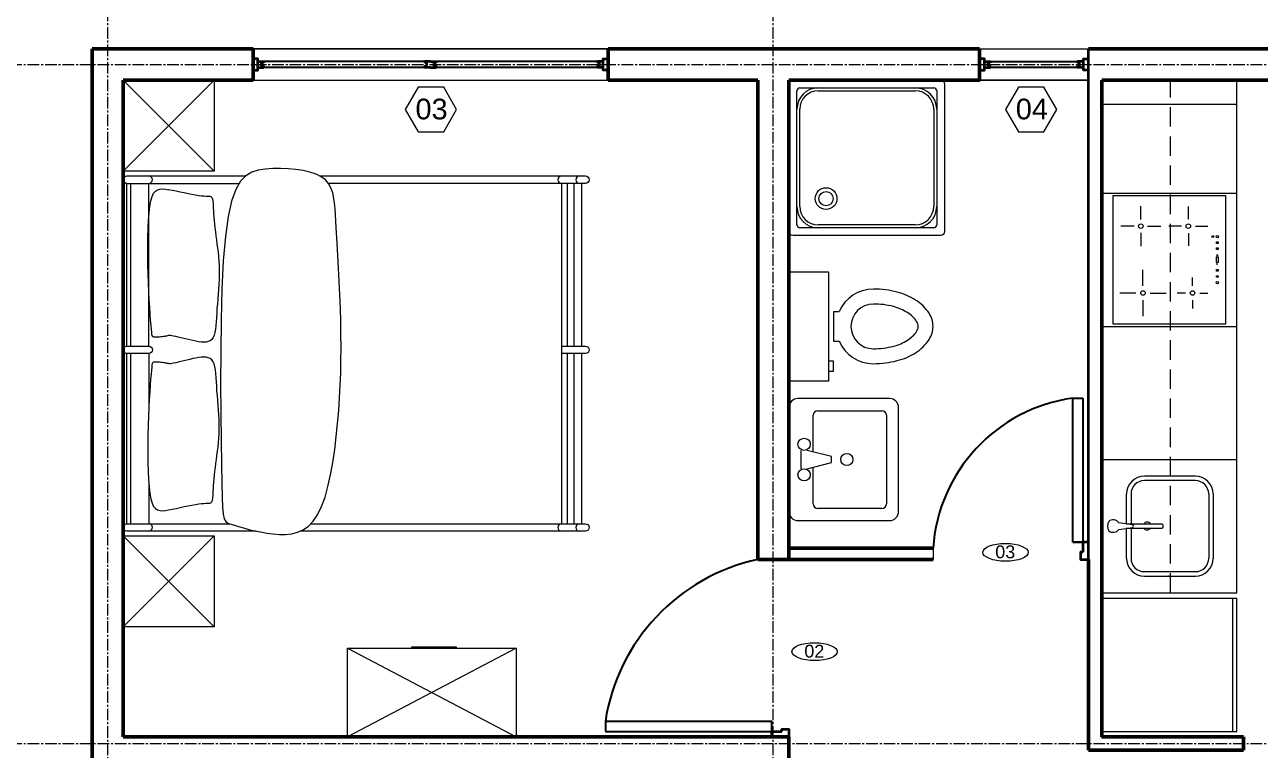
# Model space of a CAD drawing. Header units: centimetres. Extents: x -1487 to 7635, y -1892 to 2688.
# Drawn here: x 2071 to 2628, y 1132 to 1459 of the extents above; entities that cross this region are included whole.
import ezdxf

# ---------------------------------------------------------------- set-up
doc = ezdxf.new("R2010")
doc.units = ezdxf.units.CM
doc.linetypes.add('CENTRO2', pattern=[1.125, 0.75, -0.125, 0.125, -0.125])
doc.linetypes.add('HIDDEN', pattern=[0.375, 0.25, -0.125])
for name, color, linetype, lineweight in [('A-FURN', 8, 'Continuous', 18), ('A-WALL-FULL', 7, 'Continuous', 35), ('AA - linee quote', 3, 'Continuous', 13), ('AA - montanti', 7, 'Continuous', 35), ('AA - pareti sezionate', 7, 'Continuous', 50), ('AA - serramenti e porte', 4, 'Continuous', 25), ('AA- arredo', 8, 'Continuous', 18)]:
    doc.layers.add(name, color=color, linetype=linetype, lineweight=lineweight)
doc.styles.add('ARCH', font='txt')
doc.styles.add('ARIAL', font='Arial.ttf')

# ---------------------------------------------------------------- blocks, each defined once
blk = doc.blocks.new('15PTOI09')
for p, q in [((0, 11), (8, 11)), ((0, -11), (0, 11)), ((8, 11), (8, -11)), ((9, 3), (10.126136, 3)), ((9, 3), (9, -3)), ((9, -3), (10.126136, -3)), ((9, -7), (8, -7)), ((9, -9), (9, -7)), ((8, -9), (9, -9)), ((8, -11), (0, -11))]:
    blk.add_line(p, q)
for points in [[(17, -7.5, 0.063415), (21.795427, -6.889337, 0.076468), (25.485281, -5.303301, 0.107136), (28.197945, -2.662065, 0.147373), (29, 0, 0.147373), (28.197945, 2.662065, 0.107136), (25.485281, 5.303301, 0.076468), (21.795427, 6.889337, 0.063415), (17, 7.5, 0.063415)], [(17, -4.5, 0.063415), (21.043563, -3.985082, 0.076468), (23.895285, -2.759306, 0.107136), (25.697274, -1.004766, 0.147373), (26, 0, 0.147373), (25.697274, 1.004766, 0.107136), (23.895285, 2.759306, 0.076468), (21.043563, 3.985082, 0.063415), (17, 4.5, 0.063415)]]:
    blk.add_lwpolyline(points, format="xyb")
for radius, start, end in [(7.5, 90, 156.421822), (4.5, 90, 270), (7.5, 203.578178, 270)]:
    blk.add_arc((17, 0), radius, start, end)
at = {"style": 'ARCH'}
for tag, p, flags in [('ITEM', (0, -21), 3), ('ROOM_NUMBER', (0, -30), 1)]:
    blk.add_attdef(tag, p, '', height=6, dxfattribs=dict(at, flags=flags))
blk = doc.blocks.new('15PLAV06')
for p, q in [((0, 8.5), (0, -8.5)), ((16.5, 10), (1.5, 10)), ((18, -8.5), (18, 8.5)), ((4, 1.25), (4, 7.25)), ((4.75, 8), (15.25, 8)), ((16, 7.25), (16, -7.25)), ((2, -1.5), (2, 1.5)), ((7, 0.5), (3, 1.5)), ((7, -0.5), (7, 0.5)), ((3, -1.5), (7, -0.5)), ((4, -7.25), (4, -1.25)), ((15.25, -8), (4.75, -8)), ((1.5, -10), (16.5, -10))]:
    blk.add_line(p, q)
for centre in [(2.5, 2.5), (9.5, 0), (2.5, -2.5)]:
    blk.add_circle(centre, 1)
for centre, radius, start, end in [((1.5, 8.5), 1.5, 90, 180), ((16.5, 8.5), 1.5, 0, 90), ((4.75, 7.25), 0.75, 90, 180), ((15.25, 7.25), 0.75, 0, 90), ((4.75, -7.25), 0.75, 180, 270), ((15.25, -7.25), 0.75, 270, 0), ((1.5, -8.5), 1.5, 180, 270), ((16.5, -8.5), 1.5, 270, 0)]:
    blk.add_arc(centre, radius, start, end)
at = {"style": 'ARCH'}
for tag, p, flags in [('ITEM', (0, -20), 3), ('ROOM_NUMBER', (0, -29), 1)]:
    blk.add_attdef(tag, p, '', height=6, dxfattribs=dict(at, flags=flags))

msp = doc.modelspace()

# ---------------------------------------------------------------- linework, layer by layer
at = {"layer": 'A-FURN'}
for p, q in [((2174.1134, 1448.1865), (2254.1134, 1448.1865)), ((2174.1134, 1434.1865), (2254.1134, 1434.1865)), ((2254.1134, 1434.1865), (2334.1134, 1434.1865)), ((2550.5996, 1434.1865), (2501.5996, 1434.1865))]:
    msp.add_line(p, q, dxfattribs=at)
at = {"layer": 'A-FURN', "ltscale": 1.5}
msp.add_line((2501.5996, 1448.1823), (2551.5997, 1448.1823), dxfattribs=at)
at = {"layer": 'A-FURN', "ltscale": 0.8}
msp.add_line((2174.1134, 1434.1865), (2334.1134, 1434.1865), dxfattribs=at)
for points in [[(2101.5996, 1448.1865), (2108.5996, 1448.1865)], [(2334.1134, 1448.1865), (2174.1134, 1448.1865)]]:
    msp.add_lwpolyline(points, dxfattribs=at)
at = {"layer": 'A-WALL-FULL'}
for p, q in [((2550.5996, 1218.1865), (2550.5996, 1448.1865)), ((2415.5996, 1263.1865), (2415.5996, 1243.1865)), ((2415.5996, 1218.1865), (2415.5996, 1218.1865))]:
    msp.add_line(p, q, dxfattribs=at)
at = {"layer": 'AA - linee quote', "linetype": 'CENTRO2', "ltscale": 7}
for p, q in [((2108.5996, 673.1865), (2108.5996, 1920.1865)), ((2408.5996, 673.1865), (2408.5996, 1920.1865)), ((1938.5996, 1441.1865), (3185.5996, 1441.1865)), ((1938.5996, 1135.1865), (3185.5996, 1135.1865))]:
    msp.add_line(p, q, dxfattribs=at)
at = {"layer": 'AA - linee quote'}
for points in [[(2265.8103, 1420.925), (2260.0368, 1430.925), (2248.4898, 1430.925), (2242.7163, 1420.925), (2248.4898, 1410.925), (2260.0368, 1410.925)], [(2536.3836, 1420.925), (2530.6101, 1430.925), (2519.0631, 1430.925), (2513.2896, 1420.925), (2519.0631, 1410.925), (2530.6101, 1410.925)]]:
    msp.add_lwpolyline(points, close=True, dxfattribs=at)
for centre in [(2513.2679, 1221.3901), (2427.2199, 1176.6341)]:
    msp.add_ellipse(centre, major_axis=(-10.2073, 0.0249), ratio=0.39546778, dxfattribs=at)
at = {"layer": 'AA - montanti'}
for points in [[(2174.1134, 1443.7297), (2174.1134, 1438.6432), (2176.2793, 1438.6432), (2176.2793, 1443.7297)], [(2334.1134, 1443.7297), (2334.1134, 1438.6432), (2331.9475, 1438.6432), (2331.9475, 1443.7297)], [(2501.5996, 1443.7297), (2501.5996, 1438.6432), (2503.7655, 1438.6432), (2503.7655, 1443.7297)], [(2550.5167, 1443.7297), (2550.5167, 1438.6432), (2548.3509, 1438.6432), (2548.3509, 1443.7297)]]:
    msp.add_lwpolyline(points, close=True, dxfattribs=at)
for points in [[(2176.2793, 1442.499), (2178.8783, 1442.499), (2178.8783, 1441.9365)], [(2254.1134, 1442.499), (2251.5144, 1442.499), (2251.5144, 1441.9365)], [(2254.1134, 1442.499), (2256.7124, 1442.499), (2256.7124, 1441.9365)], [(2331.9475, 1442.499), (2329.3485, 1442.499), (2329.3485, 1441.9365)], [(2503.7655, 1442.499), (2506.3645, 1442.499), (2506.3645, 1441.9365)], [(2548.3509, 1442.499), (2545.7518, 1442.499), (2545.7518, 1441.9365)], [(2176.2793, 1439.874), (2178.8783, 1439.874), (2178.8783, 1440.4365), (2177.9459, 1440.4365), (2177.9459, 1440.9365), (2177.9459, 1441.4365), (2177.9459, 1441.9365), (2178.8783, 1441.9365)], [(2254.1134, 1439.874), (2251.5144, 1439.874), (2251.5144, 1440.4365), (2252.4468, 1440.4365), (2252.4468, 1440.9365), (2252.4468, 1441.4365), (2252.4468, 1441.9365), (2251.5144, 1441.9365)], [(2254.1134, 1439.874), (2256.7124, 1439.874), (2256.7124, 1440.4365), (2255.78, 1440.4365), (2255.78, 1440.9365), (2255.78, 1441.4365), (2255.78, 1441.9365), (2256.7124, 1441.9365)], [(2331.9475, 1439.874), (2329.3485, 1439.874), (2329.3485, 1440.4365), (2330.281, 1440.4365), (2330.281, 1440.9365), (2330.281, 1441.4365), (2330.281, 1441.9365), (2329.3485, 1441.9365)], [(2503.7655, 1439.874), (2506.3645, 1439.874), (2506.3645, 1440.4365), (2505.4321, 1440.4365), (2505.4321, 1440.9365), (2505.4321, 1441.4365), (2505.4321, 1441.9365), (2506.3645, 1441.9365)], [(2548.3509, 1439.874), (2545.7518, 1439.874), (2545.7518, 1440.4365), (2546.6843, 1440.4365), (2546.6843, 1440.9365), (2546.6843, 1441.4365), (2546.6843, 1441.9365), (2545.7518, 1441.9365)], [(2550.5996, 1221.3865), (2550.5996, 1221.3865), (2550.5996, 1225.8865), (2548.0996, 1225.8865), (2548.0996, 1221.3865)], [(2548.0996, 1221.3865), (2547.0996, 1221.3865), (2547.0996, 1218.1865), (2550.5996, 1218.1865), (2550.5996, 1221.3865)], [(2412.3955, 1140.6865), (2412.3955, 1141.6865), (2415.5955, 1141.6865), (2415.5955, 1138.1865), (2412.3955, 1138.1865)], [(2412.3955, 1138.1865), (2412.3955, 1138.1865), (2407.8955, 1138.1865), (2407.8955, 1140.6865), (2412.3955, 1140.6865)]]:
    msp.add_lwpolyline(points, dxfattribs=at)
at = {"layer": 'AA - pareti sezionate'}
for p, q in [((2101.5996, 843.1865), (2101.5996, 1448.1865)), ((2174.1134, 1448.1865), (2174.1134, 1434.1865)), ((2334.1134, 1434.1865), (2334.1134, 1448.1865)), ((2334.1134, 1448.1865), (2501.5996, 1448.1865)), ((2635.5996, 1448.1865), (2550.5996, 1448.1823)), ((2174.1134, 1434.1865), (2115.5996, 1434.1865)), ((2115.5996, 1434.1865), (2115.5996, 1138.1865)), ((2334.1134, 1434.1865), (2401.5996, 1434.1865)), ((2401.5996, 1434.1865), (2401.5996, 1218.1865)), ((2415.5996, 1434.1865), (2415.5996, 1303.1865)), ((2556.6125, 1434.1865), (2556.6125, 1138.1865)), ((2635.5996, 1434.1865), (2556.6125, 1434.1865)), ((2415.5996, 1303.1865), (2415.5955, 1218.1865)), ((2480.5996, 1223.1865), (2415.5996, 1223.1865)), ((2401.5996, 1218.1865), (2415.5996, 1218.1865)), ((2480.5996, 1218.1865), (2415.5996, 1218.1865)), ((2550.5996, 1218.1865), (2550.5996, 1132.1865)), ((2115.5996, 1160.1865), (2115.5996, 1156.1865)), ((2415.5955, 1138.1865), (2115.5996, 1138.1865)), ((2415.5996, 1138.1865), (2415.6104, 1119.1865)), ((2620.5996, 1138.1865), (2556.5996, 1138.1865)), ((2620.5996, 1132.1865), (2620.5996, 1138.1865)), ((2550.5996, 1132.1865), (2620.5996, 1132.1865))]:
    msp.add_line(p, q, dxfattribs=at)
at = {"layer": 'AA - pareti sezionate', "lineweight": 13}
msp.add_line((2480.5996, 1223.1865), (2480.5996, 1218.1865), dxfattribs=at)
at = {"layer": 'AA - pareti sezionate'}
for points in [[(2101.5996, 1448.1865), (2174.1134, 1448.1865)], [(2501.5996, 1448.1865), (2501.5996, 1434.1865), (2415.5996, 1434.1865)]]:
    msp.add_lwpolyline(points, dxfattribs=at)
at = {"layer": 'AA - serramenti e porte'}
for p, q in [((2254.1134, 1442.499), (2178.8783, 1442.499)), ((2329.3485, 1442.499), (2254.1134, 1442.499)), ((2506.3645, 1442.499), (2545.7518, 1442.499)), ((2254.1134, 1439.874), (2178.8783, 1439.874)), ((2329.3485, 1439.874), (2254.1134, 1439.874)), ((2545.7518, 1439.874), (2506.3645, 1439.874)), ((2543.5996, 1225.8865), (2543.5996, 1290.8865)), ((2543.5996, 1290.8865), (2548.0996, 1290.8865)), ((2548.0996, 1290.8865), (2548.0996, 1225.8865)), ((2548.0996, 1225.8865), (2543.5996, 1225.8865)), ((2543.5996, 1225.8865), (2548.0996, 1225.8865)), ((2543.5996, 1225.8865), (2548.0996, 1225.8865))]:
    msp.add_line(p, q, dxfattribs=at)
msp.add_lwpolyline([(2332.8955, 1140.6865), (2407.8955, 1140.6865), (2407.8955, 1145.1865), (2332.8955, 1145.1865)], close=True, dxfattribs=at)
for centre, radius, start, end in [((2553.791, 1218.2395), 73.3584, 97.985708, 176.133255), ((2420.3249, 1131.7326), 88.4585, 102.221066, 171.251794)]:
    msp.add_arc(centre, radius, start, end, dxfattribs=at)
at = {"layer": 'AA- arredo', "lineweight": 13}
for p, q in [((2174.1134, 1448.1865), (2334.1134, 1448.1865)), ((2501.5996, 1448.1865), (2551.5997, 1448.1865)), ((2115.5996, 1434.1865), (2156.5996, 1393.1865)), ((2156.5996, 1434.1865), (2115.5996, 1393.1865)), ((2174.1134, 1434.1865), (2334.1134, 1434.1865)), ((2501.5996, 1434.1865), (2550.5996, 1434.1865)), ((2118.9496, 1314.2726), (2118.9496, 1387.6332)), ((2315.8897, 1314.2726), (2315.8897, 1387.6332)), ((2318.8588, 1314.1488), (2318.8588, 1387.5094)), ((2322.2503, 1314.2726), (2322.2503, 1387.6332)), ((2118.9496, 1234.2726), (2118.9496, 1310.9529)), ((2127.1391, 1310.9543), (2127.1606, 1286.81)), ((2315.8897, 1234.2726), (2315.8897, 1310.9529)), ((2318.8588, 1234.2726), (2318.8588, 1310.8291)), ((2322.2503, 1234.2726), (2322.2503, 1310.9529)), ((2127.1922, 1251.4747), (2127.2075, 1234.2726)), ((2200.1118, 1234.2726), (2312.0516, 1234.2521)), ((2115.5996, 1228.7669), (2156.5996, 1187.7669)), ((2156.5996, 1228.7669), (2115.5996, 1187.7669)), ((2292.6676, 1178.1898), (2216.6676, 1138.1898)), ((2216.6676, 1178.1898), (2292.6676, 1138.1898))]:
    msp.add_line(p, q, dxfattribs=at)
at = {"layer": 'AA- arredo', "linetype": 'HIDDEN', "ltscale": 35}
msp.add_line((2587.5996, 1203.1865), (2587.5996, 1434.1865), dxfattribs=at)
at = {"layer": 'AA- arredo', "color": 251, "linetype": 'Continuous', "lineweight": 18, "true_color": 0x656565}
for p, q in [((2617.5996, 1203.1865), (2617.5996, 1434.1865)), ((2617.5996, 1423.1865), (2556.5996, 1423.1865)), ((2561.736, 1324.1865), (2561.736, 1382.1865)), ((2561.736, 1382.1865), (2612.4633, 1382.1865)), ((2612.4633, 1382.1865), (2612.4633, 1324.1865)), ((2574.2533, 1371.3861), (2574.2533, 1377.3817)), ((2595.6904, 1371.5229), (2595.6904, 1377.1439)), ((2571.2434, 1368.3762), (2565.2478, 1368.3762)), ((2574.2533, 1365.3663), (2574.2533, 1359.3707)), ((2577.2632, 1368.3762), (2583.2588, 1368.3762)), ((2592.5182, 1368.3508), (2586.8973, 1368.3508)), ((2595.6904, 1365.1786), (2595.6904, 1359.5577)), ((2598.8626, 1368.3508), (2604.4835, 1368.3508)), ((2608.403, 1360.5909), (2608.403, 1361.2592)), ((2608.403, 1361.2592), (2609.0713, 1361.2592)), ((2609.0713, 1360.5909), (2608.403, 1360.5909)), ((2609.0713, 1361.2592), (2609.0713, 1360.5909)), ((2608.3185, 1355.2062), (2609.1005, 1355.2062)), ((2608.3342, 1352.0474), (2608.3342, 1354.6027)), ((2608.3342, 1354.6027), (2609.0713, 1354.6027)), ((2608.403, 1357.8677), (2608.403, 1358.536)), ((2608.403, 1358.536), (2609.0713, 1358.536)), ((2609.0713, 1357.8677), (2608.403, 1357.8677)), ((2608.7166, 1354.808), (2608.7166, 1355.5616)), ((2609.0713, 1358.536), (2609.0713, 1357.8677)), ((2609.0713, 1354.6027), (2609.0713, 1352.0474)), ((2575.212, 1341.4801), (2575.212, 1348.5999)), ((2609.0713, 1352.0474), (2608.3342, 1352.0474)), ((2608.403, 1348.1046), (2608.403, 1348.7728)), ((2608.403, 1348.7728), (2609.0713, 1348.7728)), ((2609.0713, 1348.1046), (2608.403, 1348.1046)), ((2608.6597, 1350.9547), (2608.6597, 1351.7368)), ((2609.0713, 1348.7728), (2609.0713, 1348.1046)), ((2597.5701, 1341.4155), (2597.5701, 1345.1627)), ((2608.403, 1345.3319), (2608.403, 1346.0002)), ((2608.403, 1346.0002), (2609.0713, 1346.0002)), ((2609.0713, 1345.3319), (2608.403, 1345.3319)), ((2609.0713, 1346.0002), (2609.0713, 1345.3319)), ((2571.9375, 1338.2056), (2564.8177, 1338.2056)), ((2578.4865, 1338.2056), (2585.6064, 1338.2056)), ((2594.3602, 1338.2056), (2590.6129, 1338.2056)), ((2600.78, 1338.2056), (2604.5272, 1338.2056)), ((2575.212, 1334.9311), (2575.212, 1327.8112)), ((2597.5701, 1334.9957), (2597.5701, 1331.2484)), ((2612.4633, 1324.1865), (2561.736, 1324.1865)), ((2556.5996, 1203.1865), (2617.5996, 1203.1865)), ((2556.5996, 1200.6865), (2617.5996, 1200.6865)), ((2615.7996, 1140.6865), (2615.7996, 1200.6865)), ((2617.5996, 1140.6865), (2617.5996, 1200.6865)), ((2556.5996, 1140.6865), (2617.5996, 1140.6865))]:
    msp.add_line(p, q, dxfattribs=at)
at = {"layer": 'AA- arredo'}
for p, q in [((2419.2417, 1368.9363), (2419.2417, 1429.3113)), ((2420.5542, 1430.6238), (2480.9292, 1430.6238)), ((2428.8667, 1429.3113), (2472.6167, 1429.3113)), ((2482.2417, 1429.3113), (2482.2417, 1368.9363)), ((2420.5542, 1377.2488), (2420.5542, 1420.9988)), ((2480.9292, 1420.9988), (2480.9292, 1377.2488)), ((2480.9292, 1367.6238), (2420.5542, 1367.6238)), ((2472.6167, 1368.9363), (2428.8667, 1368.9363)), ((2598.8405, 1255.6865), (2575.8405, 1255.6865)), ((2598.8405, 1253.6865), (2575.8405, 1253.6865)), ((2567.8405, 1234.1608), (2567.8405, 1247.6865)), ((2569.8405, 1247.6865), (2569.8405, 1234.1608)), ((2604.8405, 1247.6865), (2604.8405, 1218.6865)), ((2606.8405, 1247.6865), (2606.8405, 1218.6865)), ((2567.8405, 1218.6896), (2567.8405, 1232.1806)), ((2569.8405, 1232.1806), (2569.8405, 1218.6865)), ((2575.8405, 1212.6865), (2598.8405, 1212.6865)), ((2575.8405, 1210.6865), (2598.8405, 1210.6865))]:
    msp.add_line(p, q, dxfattribs=at)
at = {"layer": 'AA- arredo', "color": 251, "linetype": 'Continuous', "lineweight": 18, "true_color": 0x666666}
for p, q in [((2556.5996, 1383.1865), (2617.5996, 1383.1865)), ((2556.5996, 1323.1865), (2617.5996, 1323.1865)), ((2556.5996, 1263.1865), (2617.5996, 1263.1865))]:
    msp.add_line(p, q, dxfattribs=at)
at = {"layer": 'AA- arredo', "lineweight": 13}
for points in [[(2115.5996, 1434.1865), (2156.5996, 1434.1865), (2156.5996, 1393.1865), (2115.5996, 1393.1865), (2115.5996, 1434.1865)], [(2117.2595, 1234.2726), (2163.6093, 1234.2726)], [(2115.5996, 1228.7669), (2156.5996, 1228.7669), (2156.5996, 1187.7669), (2115.5996, 1187.7669), (2115.5996, 1228.7669)], [(2245.6676, 1178.1898), (2245.6676, 1178.8232), (2265.6676, 1178.8232), (2265.6676, 1178.1898)]]:
    msp.add_lwpolyline(points, dxfattribs=at)
at = {"layer": 'AA- arredo'}
msp.add_lwpolyline([(2415.7417, 1432.3738, -0.41421356), (2417.4917, 1434.1238), (2483.9917, 1434.1238, -0.41421356), (2485.7417, 1432.3738), (2485.7417, 1365.8738, -0.41421356), (2483.9917, 1364.1238), (2417.4917, 1364.1238, -0.41421356), (2415.7417, 1365.8738)], format="xyb", close=True, dxfattribs=at)
msp.add_lwpolyline([(2415.7417, 1432.3738, -0.41421356), (2417.4917, 1434.1238), (2483.9917, 1434.1238, -0.41421356), (2485.7417, 1432.3738), (2485.7417, 1365.8738, -0.41421356), (2483.9917, 1364.1238), (2417.4917, 1364.1238, -0.41421356), (2415.7417, 1365.8738)], format="xyb", close=True, dxfattribs=at)
at = {"layer": 'AA- arredo', "lineweight": 13}
msp.add_lwpolyline([(2183.1636, 1229.7008), (2185.9953, 1229.482), (2188.7897, 1229.4807), (2191.5193, 1229.7736), (2194.1562, 1230.4371), (2196.6729, 1231.5477), (2199.0415, 1233.182), (2201.2344, 1235.4165), (2203.2239, 1238.3276), (2204.9895, 1241.9611), (2206.54, 1246.2402), (2207.8913, 1251.0572), (2209.0595, 1256.3044), (2210.0605, 1261.8742), (2210.9105, 1267.6589), (2211.6253, 1273.5508), (2212.221, 1279.4424), (2212.7116, 1285.2488), (2213.1036, 1290.9774), (2213.4012, 1296.6582), (2213.609, 1302.3213), (2213.7313, 1307.997), (2213.7726, 1313.7153), (2213.7372, 1319.5063), (2213.6297, 1325.4002), (2213.4558, 1331.4081), (2213.2273, 1337.4643), (2212.9575, 1343.4842), (2212.6596, 1349.3832), (2212.3469, 1355.0766), (2212.0325, 1360.4796), (2211.7296, 1365.5078), (2211.4516, 1370.0763), (2211.1983, 1374.1214), (2210.916, 1377.6627), (2210.5374, 1380.7408), (2209.9957, 1383.3962), (2209.2236, 1385.6693), (2208.1541, 1387.6007), (2206.7201, 1389.2309), (2204.8544, 1390.6004), (2202.5159, 1391.7438), (2199.7673, 1392.6726), (2196.6971, 1393.3922), (2193.3939, 1393.9082), (2189.9463, 1394.2261), (2186.4428, 1394.3514), (2182.9721, 1394.2897), (2179.6227, 1394.0463), (2176.471, 1393.5831), (2173.5451, 1392.6855), (2170.8609, 1391.0955), (2168.4342, 1388.5549), (2166.2809, 1384.8054), (2164.4169, 1379.5887), (2162.8581, 1372.6468), (2161.6204, 1363.7214), (2160.7093, 1352.6931), (2160.0886, 1339.9982), (2159.7121, 1326.212), (2159.5333, 1311.9095), (2159.5057, 1297.666), (2159.5828, 1284.0567), (2159.7184, 1271.6566), (2159.8659, 1261.0411), (2159.9948, 1252.6381), (2160.1386, 1246.2878), (2160.3464, 1241.6831), (2160.6676, 1238.5168), (2161.1515, 1236.4821), (2161.8474, 1235.2718), (2162.8046, 1234.5789), (2164.0723, 1234.0963), (2165.6839, 1233.5732), (2167.6093, 1232.9831), (2169.8022, 1232.3558), (2172.2164, 1231.721), (2174.8058, 1231.1083), (2177.5243, 1230.5476), (2180.3256, 1230.0685)], close=True, dxfattribs=at)
for points in [[(2117.2595, 1387.6332, -1), (2117.2595, 1390.9529), (2170.7246, 1390.9529)], [(2175.5593, 1230.9529), (2117.2595, 1230.9529, -1), (2117.2595, 1234.2726), (2117.2595, 1310.9529, -1), (2117.2595, 1314.2726), (2117.2595, 1387.6332), (2167.9049, 1387.6332)], [(2127.1361, 1314.2713), (2127.0706, 1387.6332, 1), (2127.0706, 1390.9529)], [(2204.1335, 1390.9529), (2312.0516, 1390.9529), (2323.9403, 1390.9529, -1), (2323.9403, 1387.6332), (2312.0516, 1387.6332), (2208.1255, 1387.6332)], [(2313.1381, 1390.9529, 1), (2313.1381, 1387.6332), (2313.1381, 1234.2726, 1), (2313.1381, 1230.9529)], [(2117.2595, 1314.2726), (2127.0706, 1314.2726, -1), (2127.0706, 1310.9529), (2117.2595, 1310.9529)], [(2313.1381, 1314.2726), (2323.9403, 1314.2726, -1), (2323.9403, 1310.9529), (2313.1381, 1310.9529)], [(2312.0516, 1234.2726), (2323.9403, 1234.2726, -1), (2323.9403, 1230.9529), (2312.0516, 1230.9529), (2195.325, 1230.9529)]]:
    msp.add_lwpolyline(points, format="xyb", dxfattribs=at)
at = {"layer": 'AA- arredo'}
for points in [[(2126.6189, 1359.2435), (2126.6651, 1363.3646), (2126.7796, 1367.3118), (2126.9697, 1371.0068), (2127.2425, 1374.3716), (2127.6054, 1377.3278), (2128.0656, 1379.7973), (2128.6303, 1381.7256), (2129.306, 1383.1522), (2130.0993, 1384.1404), (2131.0166, 1384.7535), (2132.0645, 1385.0547), (2133.2494, 1385.1072), (2134.5778, 1384.9744), (2136.0562, 1384.7193)], [(2136.0562, 1384.8998), (2137.6824, 1384.5784), (2139.4196, 1384.2161), (2141.2222, 1383.8311), (2143.0448, 1383.4414), (2144.8417, 1383.0653), (2146.5676, 1382.7206), (2148.1768, 1382.4257), (2149.6238, 1382.1984), (2150.8737, 1382.0504), (2151.9337, 1381.9663), (2152.8218, 1381.9242), (2153.5556, 1381.9024), (2154.1531, 1381.8788), (2154.6321, 1381.8317), (2155.0105, 1381.7391), (2155.3059, 1381.5792), (2155.5352, 1381.3325), (2155.7096, 1380.9896), (2155.8396, 1380.5433), (2155.9353, 1379.9867), (2156.0069, 1379.3126), (2156.0648, 1378.5141), (2156.1192, 1377.584), (2156.1803, 1376.5153), (2156.2568, 1375.3048), (2156.3511, 1373.9639), (2156.4642, 1372.5081), (2156.597, 1370.9528), (2156.7504, 1369.3132), (2156.9252, 1367.6047), (2157.1224, 1365.8427), (2157.3429, 1364.0425), (2157.5853, 1362.2164), (2157.8393, 1360.3642), (2158.0925, 1358.4829), (2158.3323, 1356.5691), (2158.5462, 1354.6198), (2158.7216, 1352.6317), (2158.8461, 1350.6017), (2158.9072, 1348.5265), (2158.8966, 1346.4055), (2158.8238, 1344.2484), (2158.7028, 1342.0675), (2158.5474, 1339.8748), (2158.3714, 1337.6827), (2158.1887, 1335.5034), (2158.0131, 1333.349), (2157.8586, 1331.2319), (2157.733, 1329.1662), (2157.6213, 1327.1741), (2157.5022, 1325.2798), (2157.3548, 1323.5077), (2157.1579, 1321.8817), (2156.8904, 1320.4262), (2156.5313, 1319.1654), (2156.0594, 1318.1235), (2155.4588, 1317.3166), (2154.7335, 1316.729), (2153.8926, 1316.3369), (2152.9453, 1316.1164), (2151.9007, 1316.0437), (2150.7679, 1316.0951), (2149.556, 1316.2467), (2148.2742, 1316.4746), (2146.9349, 1316.7565), (2145.5641, 1317.0748), (2144.1912, 1317.4135), (2142.8454, 1317.7564), (2141.556, 1318.0875), (2140.3525, 1318.3906), (2139.2641, 1318.6496), (2138.3201, 1318.8485), (2137.5397, 1318.9756), (2136.9016, 1319.0374), (2136.3744, 1319.0449), (2135.9265, 1319.0093), (2135.5266, 1318.9414), (2135.1431, 1318.8524), (2134.7447, 1318.7533), (2134.2998, 1318.655), (2133.7858, 1318.5668), (2133.2153, 1318.4905), (2132.6096, 1318.4261), (2131.9901, 1318.3734), (2131.3781, 1318.3325), (2130.795, 1318.3033), (2130.2622, 1318.2859), (2129.8009, 1318.28), (2129.4265, 1318.2958), (2129.1298, 1318.3832), (2128.8956, 1318.602), (2128.7086, 1319.0122), (2128.5536, 1319.6738), (2128.4152, 1320.6466), (2128.2783, 1321.9906), (2128.1276, 1323.7657), (2127.952, 1326.0128), (2127.7567, 1328.6972), (2127.5513, 1331.7651), (2127.3452, 1335.1625), (2127.1477, 1338.8358), (2126.9685, 1342.7311), (2126.8168, 1346.7947), (2126.7022, 1350.9726), (2126.6189, 1359.424)]]:
    msp.add_lwpolyline(points, dxfattribs=at)
for points in [[(2136.0562, 1240.5061), (2137.6824, 1240.8276), (2139.4196, 1241.1899), (2141.2222, 1241.5749), (2143.0448, 1241.9645), (2144.8417, 1242.3407), (2146.5676, 1242.6853), (2148.1768, 1242.9803), (2149.6238, 1243.2076), (2150.8737, 1243.3556), (2151.9337, 1243.4397), (2152.8218, 1243.4818), (2153.5556, 1243.5036), (2154.1531, 1243.5272), (2154.6321, 1243.5743), (2155.0105, 1243.6669), (2155.3059, 1243.8268), (2155.5352, 1244.0734), (2155.7096, 1244.4164), (2155.8396, 1244.8626), (2155.9353, 1245.4193), (2156.0069, 1246.0934), (2156.0648, 1246.8919), (2156.1192, 1247.822), (2156.1803, 1248.8907), (2156.2568, 1250.1012), (2156.3511, 1251.4421), (2156.4642, 1252.8979), (2156.597, 1254.4532), (2156.7504, 1256.0928), (2156.9252, 1257.8013), (2157.1224, 1259.5633), (2157.3429, 1261.3635), (2157.5853, 1263.1896), (2157.8393, 1265.0418), (2158.0925, 1266.9231), (2158.3323, 1268.8368), (2158.5462, 1270.7862), (2158.7216, 1272.7743), (2158.8461, 1274.8043), (2158.9072, 1276.8795), (2158.8966, 1279.0005), (2158.8238, 1281.1576), (2158.7028, 1283.3385), (2158.5474, 1285.5312), (2158.3714, 1287.7233), (2158.1887, 1289.9026), (2158.0131, 1292.057), (2157.8586, 1294.1741), (2157.733, 1296.2398), (2157.6213, 1298.2319), (2157.5022, 1300.1261), (2157.3548, 1301.8983), (2157.1579, 1303.5243), (2156.8904, 1304.9798), (2156.5313, 1306.2406), (2156.0594, 1307.2825), (2155.4588, 1308.0894), (2154.7335, 1308.677), (2153.8926, 1309.0691), (2152.9453, 1309.2896), (2151.9007, 1309.3622), (2150.7679, 1309.3109), (2149.556, 1309.1593), (2148.2742, 1308.9313), (2146.9349, 1308.6495), (2145.5641, 1308.3312), (2144.1912, 1307.9925), (2142.8454, 1307.6496), (2141.556, 1307.3185), (2140.3525, 1307.0154), (2139.2641, 1306.7564), (2138.3201, 1306.5575), (2137.5397, 1306.4304), (2136.9016, 1306.3686), (2136.3744, 1306.361), (2135.9265, 1306.3967), (2135.5266, 1306.4645), (2135.1431, 1306.5536), (2134.7447, 1306.6527), (2134.2998, 1306.751), (2133.7858, 1306.8391), (2133.2153, 1306.9155), (2132.6096, 1306.9799), (2131.9901, 1307.0326), (2131.3781, 1307.0735), (2130.795, 1307.1027), (2130.2622, 1307.1201), (2129.8009, 1307.1259), (2129.4265, 1307.1101), (2129.1298, 1307.0228), (2128.8956, 1306.804), (2128.7086, 1306.3938), (2128.5536, 1305.7322), (2128.4152, 1304.7594), (2128.2783, 1303.4154), (2128.1276, 1301.6403), (2127.952, 1299.3932), (2127.7567, 1296.7087), (2127.5513, 1293.6409), (2127.3452, 1290.2434), (2127.1477, 1286.5702), (2126.9685, 1282.6748), (2126.8168, 1278.6113), (2126.7022, 1274.4334), (2126.6189, 1265.982), (2126.6651, 1261.8609), (2126.7796, 1257.9137), (2126.9697, 1254.2186), (2127.2425, 1250.8539), (2127.6054, 1247.8977), (2128.0656, 1245.4281), (2128.6303, 1243.4999), (2129.306, 1242.0733), (2130.0993, 1241.0851), (2131.0166, 1240.472), (2132.0645, 1240.1708), (2133.2494, 1240.1183), (2134.5778, 1240.2511)], [(2216.6676, 1178.1898), (2292.6676, 1178.1898), (2292.6676, 1138.1898), (2216.6676, 1138.1898)]]:
    msp.add_lwpolyline(points, close=True, dxfattribs=at)
at = {"layer": 'AA- arredo', "flags": 128}
for points in [[(2564.3384, 1234.6978, 0.42668854), (2559.8085, 1235.3013, 0.26527812), (2559.8004, 1231.0752, 0.42660904), (2564.3381, 1231.6857)], [(2564.349, 1231.675), (2570.4724, 1232.617, 0.88173005), (2570.4689, 1233.75), (2564.349, 1234.6875)], [(2567.7871, 1234.1608), (2583.6143, 1234.1608, -0.41421053), (2584.1094, 1233.6657), (2584.1094, 1232.6756, -0.41421053), (2583.6143, 1232.1806), (2567.6356, 1232.1806)]]:
    msp.add_lwpolyline(points, format="xyb", dxfattribs=at)
msp.add_lwpolyline([(2586.7372, 1210.6865), (2586.4355, 1210.6865)], dxfattribs=at)
at = {"layer": 'AA- arredo'}
for radius in [4.9016, 3.2029]:
    msp.add_circle((2432.3667, 1380.7488), radius, dxfattribs=at)
at = {"layer": 'AA- arredo', "color": 251, "linetype": 'Continuous', "lineweight": 18, "true_color": 0x656565}
for centre, radius in [((2574.2533, 1368.3762), 1.0118), ((2595.6904, 1368.3508), 1.0118), ((2606.6961, 1363.6564), 0.389), ((2608.7455, 1363.6579), 0.5206), ((2608.7455, 1342.9127), 0.5206), ((2575.212, 1338.2056), 1.0118), ((2597.5701, 1338.2056), 1.0118)]:
    msp.add_circle(centre, radius, dxfattribs=at)
at = {"layer": 'AA- arredo'}
for centre, radius, start, end in [((2428.8667, 1420.9988), 9.625, 90, 180), ((2420.5542, 1429.3113), 1.3125, 90, 180), ((2428.8667, 1420.9988), 8.3125, 90, 180), ((2472.6167, 1420.9988), 9.625, 0, 90), ((2472.6167, 1420.9988), 8.3125, 0, 90), ((2480.9292, 1429.3113), 1.3125, 0, 90), ((2428.8667, 1377.2488), 9.625, 180, 270), ((2428.8667, 1377.2488), 8.3125, 180, 270), ((2472.6167, 1377.2488), 9.625, 270, 0), ((2472.6167, 1377.2488), 8.3125, 270, 0), ((2420.5542, 1368.9363), 1.3125, 180, 270), ((2480.9292, 1368.9363), 1.3125, 270, 0), ((2575.8405, 1247.6865), 8, 90, 180), ((2575.8405, 1247.6865), 6, 90, 180), ((2598.8405, 1247.6865), 8, 0, 90), ((2598.8405, 1247.6865), 6, 0, 90), ((2577.0508, 1233.1891), 1.7859, 32.961532, 147.038468), ((2577.0508, 1233.1891), 1.7859, 214.383923, 325.616077), ((2575.8405, 1218.6865), 8, 180, 270), ((2575.8405, 1218.6865), 6, 180, 270), ((2598.8405, 1218.6865), 6, 270, 0), ((2598.8405, 1218.6865), 8, 270, 0)]:
    msp.add_arc(centre, radius, start, end, dxfattribs=at)
at = {"layer": 'AA- arredo', "lineweight": 13}
for centre, start, end in [((2321.2191, 1389.293), 90, 270), ((2127.0706, 1232.6127), 270, 90), ((2321.2191, 1232.6127), 90, 270)]:
    msp.add_arc(centre, 1.6598, start, end, dxfattribs=at)

# ---------------------------------------------------------------- block references
at = {"layer": 'AA- arredo'}
for name, p, xscale, yscale, zscale in [('15PTOI09', (2415.5996, 1323.1865), 2.24137931034943, 2.24137931034943, 2.24137931034943), ('15PLAV06', (2415.5996, 1263.1865), 2.750000000005805, 2.750000000005805, 2.750000000005805)]:
    msp.add_blockref(name, p, dxfattribs=dict(at, xscale=xscale, yscale=yscale, zscale=zscale))

# ---------------------------------------------------------------- texts
at = {"layer": 'AA - linee quote', "style": 'ARIAL'}
for s, p in [('03', (2247.3127, 1416.4886)), ('04', (2517.886, 1416.4886))]:
    msp.add_text(s, height=9.32281, rotation=359.832632, dxfattribs=at).set_placement(p)
for s, p in [('03', (2508.6486, 1218.7078)), ('02', (2422.6005, 1173.9517))]:
    msp.add_text(s, height=5.7812, dxfattribs=at).set_placement(p)

doc.saveas('drawing.dxf')
